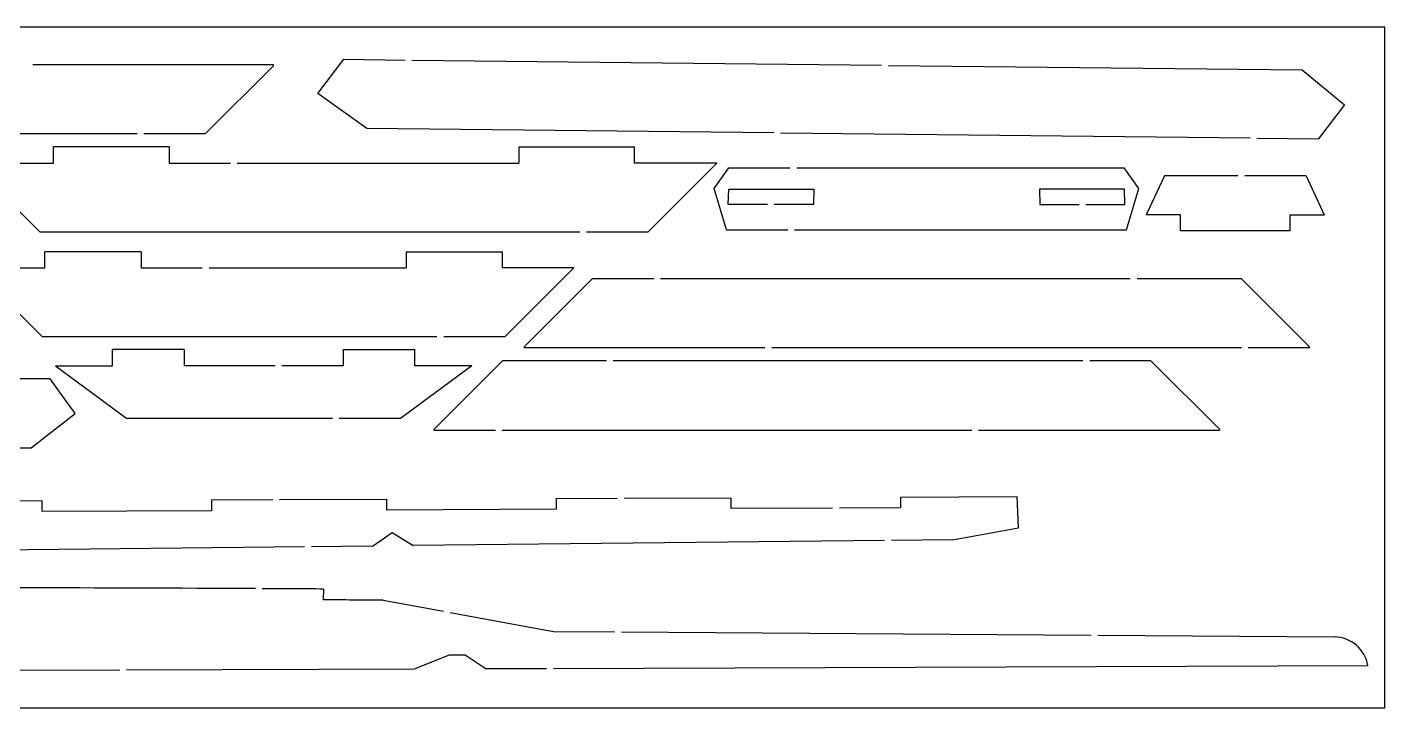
# Model space of a CAD drawing. Extents: x -537 to 363, y 432 to 791.
# Drawn here: x 163.5 to 362.9, y 691.1 to 791.1 of the extents above; entities that cross this region are included whole.
import ezdxf

# ---------------------------------------------------------------- set-up
doc = ezdxf.new("R2010")
doc.units = 0
doc.layers.get('0').update_dxf_attribs({"linetype": 'CONTINUOUS'})
doc.layers.add('90X10', color=1, linetype='CONTINUOUS')

msp = doc.modelspace()

# ---------------------------------------------------------------- linework, layer by layer
for p, q in [((206.17, 781.32), (210.02, 786.35)), ((210.02, 786.35), (219.02, 786.25)), ((220.02, 786.24), (289.01, 785.47)), ((164.31, 785.6), (199.66, 785.6)), ((199.66, 785.41), (189.63, 775.38)), ((199.66, 785.41), (199.66, 785.6)), ((290.01, 785.46), (350.78, 784.79)), ((350.78, 784.79), (357, 779.67)), ((213.41, 776.19), (206.17, 781.32)), ((357, 779.67), (353.15, 774.64)), ((273.16, 775.53), (213.41, 776.19)), ((179.63, 775.38), (110.63, 775.38)), ((189.63, 775.38), (180.63, 775.38)), ((343.16, 774.75), (274.16, 775.52)), ((353.15, 774.64), (344.16, 774.74)), ((167.37, 771.09), (167.37, 773.47)), ((184.36, 773.47), (167.37, 773.47)), ((184.36, 773.47), (184.36, 771.09)), ((235.71, 773.47), (235.71, 771.09)), ((235.71, 773.47), (252.7, 773.47)), ((252.7, 771.09), (252.7, 773.47)), ((155.28, 771.09), (165.4, 760.97)), ((155.28, 771.09), (167.37, 771.09)), ((184.36, 771.09), (193.36, 771.09)), ((194.36, 771.09), (235.71, 771.09)), ((264.79, 771.09), (252.7, 771.09)), ((264.79, 771.09), (254.67, 760.97)), ((264.44, 767.36), (266.58, 770.41)), ((266.58, 770.41), (275.58, 770.41)), ((276.58, 770.41), (324.67, 770.41)), ((326.81, 767.36), (324.67, 770.41)), ((330.58, 769.25), (327.9, 763.51)), ((341.37, 769.25), (330.58, 769.25)), ((351.37, 769.25), (342.37, 769.25)), ((351.37, 769.25), (354.05, 763.51)), ((266.24, 761.29), (264.44, 767.36)), ((266.48, 765.03), (266.56, 767.29)), ((266.56, 767.29), (279.04, 767.29)), ((279.04, 767.29), (278.99, 765.03)), ((324.69, 767.29), (312.2, 767.29)), ((312.2, 767.29), (312.26, 765.03)), ((324.77, 765.03), (324.69, 767.29)), ((325.01, 761.29), (326.81, 767.36)), ((272.23, 765.03), (266.48, 765.03)), ((278.99, 765.03), (273.23, 765.03)), ((312.26, 765.03), (318.02, 765.03)), ((319.02, 765.03), (324.77, 765.03)), ((332.92, 763.51), (327.9, 763.51)), ((332.92, 761.13), (332.92, 763.51)), ((349.04, 763.51), (354.05, 763.51)), ((349.04, 761.13), (349.04, 763.51)), ((244.67, 760.97), (165.4, 760.97)), ((254.67, 760.97), (245.67, 760.97)), ((266.24, 761.29), (275.24, 761.29)), ((276.24, 761.29), (325.01, 761.29)), ((349.04, 761.13), (332.92, 761.13)), ((166.09, 755.7), (166.09, 758.08)), ((180.22, 758.08), (166.09, 758.08)), ((180.22, 758.08), (180.22, 755.7)), ((219.18, 758.08), (219.18, 755.7)), ((219.18, 758.08), (233.31, 758.08)), ((233.31, 755.7), (233.31, 758.08)), ((155.6, 755.7), (165.72, 745.58)), ((155.6, 755.7), (166.09, 755.7)), ((180.22, 755.7), (189.22, 755.7)), ((190.22, 755.7), (219.18, 755.7)), ((243.8, 755.7), (233.31, 755.7)), ((243.8, 755.7), (233.68, 745.58)), ((236.52, 744.12), (246.55, 754.16)), ((246.55, 754.16), (255.55, 754.16)), ((256.55, 754.16), (325.55, 754.16)), ((326.55, 754.16), (341.84, 754.16)), ((341.84, 754.16), (351.88, 744.12)), ((223.68, 745.58), (165.72, 745.58)), ((233.68, 745.58), (224.68, 745.58)), ((236.52, 744.12), (236.52, 743.95)), ((351.88, 743.95), (351.88, 744.12)), ((176.03, 741.32), (176.03, 743.7)), ((186.54, 743.7), (176.03, 743.7)), ((186.54, 743.7), (186.54, 741.32)), ((209.91, 743.7), (209.91, 741.32)), ((209.91, 743.7), (220.43, 743.7)), ((220.43, 741.32), (220.43, 743.7)), ((233.31, 742.07), (223.27, 732.03)), ((248.59, 742.07), (233.31, 742.07)), ((271.88, 743.95), (236.52, 743.95)), ((318.59, 742.07), (249.59, 742.07)), ((341.88, 743.95), (272.88, 743.95)), ((328.59, 742.07), (319.59, 742.07)), ((338.63, 732.03), (328.59, 742.07)), ((351.88, 743.95), (342.88, 743.95)), ((167.66, 741.32), (178.12, 733.58)), ((167.66, 741.32), (176.03, 741.32)), ((199.91, 741.32), (186.54, 741.32)), ((209.91, 741.32), (200.91, 741.32)), ((228.8, 741.32), (218.33, 733.58)), ((228.8, 741.32), (220.43, 741.32)), ((166.86, 739.39), (157.86, 739.39)), ((170.53, 734.32), (166.86, 739.39)), ((164.06, 729.27), (170.53, 734.32)), ((208.33, 733.58), (178.12, 733.58)), ((218.33, 733.58), (209.33, 733.58)), ((223.27, 731.85), (223.27, 732.03)), ((338.63, 732.03), (338.63, 731.85)), ((223.27, 731.85), (232.27, 731.85)), ((233.27, 731.85), (302.27, 731.85)), ((303.27, 731.85), (338.63, 731.85)), ((116.18, 729.23), (164.06, 729.27)), ((291.8, 722.04), (308.91, 722.11)), ((291.8, 722.04), (291.81, 720.45)), ((309.13, 717.5), (308.91, 722.11)), ((106.52, 721.29), (165.7, 721.53)), ((165.71, 719.94), (165.7, 721.53)), ((190.59, 720.04), (165.71, 719.94)), ((190.58, 721.63), (199.58, 721.66)), ((190.58, 721.63), (190.59, 720.04)), ((200.58, 721.67), (216.31, 721.73)), ((216.32, 720.14), (216.31, 721.73)), ((241.2, 720.24), (216.32, 720.14)), ((241.19, 721.83), (250.19, 721.87)), ((241.19, 721.83), (241.2, 720.24)), ((251.19, 721.87), (266.92, 721.94)), ((266.93, 720.35), (266.92, 721.94)), ((281.81, 720.41), (266.93, 720.35)), ((291.81, 720.45), (282.81, 720.41)), ((214.24, 714.84), (217.13, 716.86)), ((217.13, 716.86), (220.2, 714.91)), ((299.44, 715.77), (309.13, 717.5)), ((204.24, 714.74), (147.96, 714.12)), ((214.24, 714.84), (205.24, 714.75)), ((289.45, 715.66), (220.2, 714.91)), ((299.44, 715.77), (290.45, 715.67)), ((207.03, 708.53), (206.98, 706.95)), ((215.79, 706.89), (224.65, 705.26)), ((225.63, 705.08), (240.79, 702.3)), ((240.79, 702.3), (249.79, 702.24)), ((250.79, 702.23), (319.78, 701.74)), ((320.78, 701.74), (355.52, 701.49)), ((225.5, 698.83), (220.43, 696.81)), ((227.86, 698.83), (225.5, 698.83)), ((230.79, 696.85), (227.86, 698.83)), ((108.09, 696.43), (177.09, 696.66)), ((178.09, 696.67), (220.43, 696.81)), ((230.79, 696.85), (239.79, 696.88)), ((240.79, 696.88), (360.47, 697.29))]:
    msp.add_line(p, q)
for centre, radius, start, end in [((145.52, -9291.34), 10000.06, 89.704839, 90.100177), ((145.52, -9291.34), 10000.06, 89.647544, 89.699109), ((145.52, -9291.34), 9998.47, 89.597286, 89.647786), ((355.48, 696.43), 5.06, 9.6976, 89.5973)]:
    msp.add_arc(centre, radius, start, end)
at = {"layer": '90X10', "color": 1, "linetype": 'CONTINUOUS'}
msp.add_lwpolyline([(-537.06, 691.08), (362.94, 691.08), (362.94, 791.08), (-537.06, 791.08)], close=True, dxfattribs=at)

doc.saveas('drawing.dxf')
